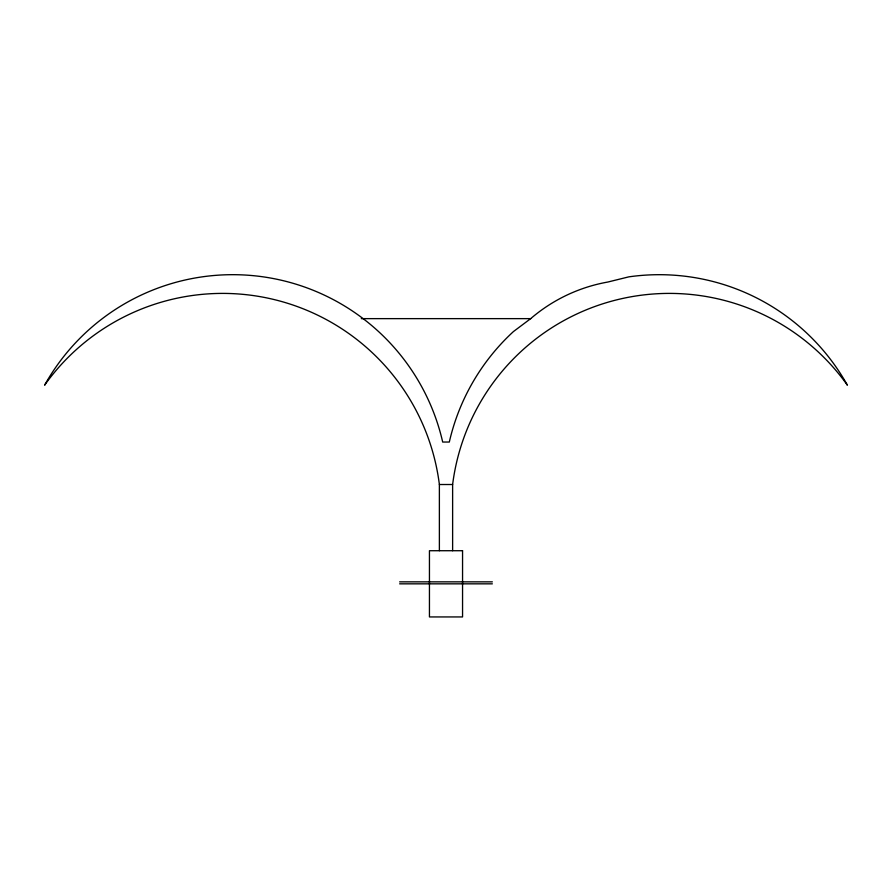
<?xml version="1.0" encoding="UTF-8"?>
<svg xmlns="http://www.w3.org/2000/svg" width="892" height="892" viewBox="0 0 892 892"><rect width="100%" height="100%" fill="white"/><g stroke="black" fill="none" stroke-linecap="round" stroke-linejoin="round"><path stroke-width="1.34" d="M530.684 318.634L513.424 331.579A215.385 215.385 0 0 0 449.312 442.042L442.688 442.042A215.385 215.385 0 0 0 44.6 385.188A218.495 218.495 0 0 1 439.377 484.512L452.623 484.512A218.495 218.495 0 0 1 847.4 385.188A215.385 215.385 0 0 0 628.827 276.855L607.876 282.028A161.63 161.63 0 0 0 530.684 318.634L361.316 318.634M399.649 581.852L492.351 581.852M399.649 583.836L492.351 583.836M452.623 484.512L452.623 550.721M439.377 484.512L439.377 550.721M462.558 550.721L429.442 550.721L429.442 616.941L462.558 616.941L462.558 550.721"/></g></svg>
